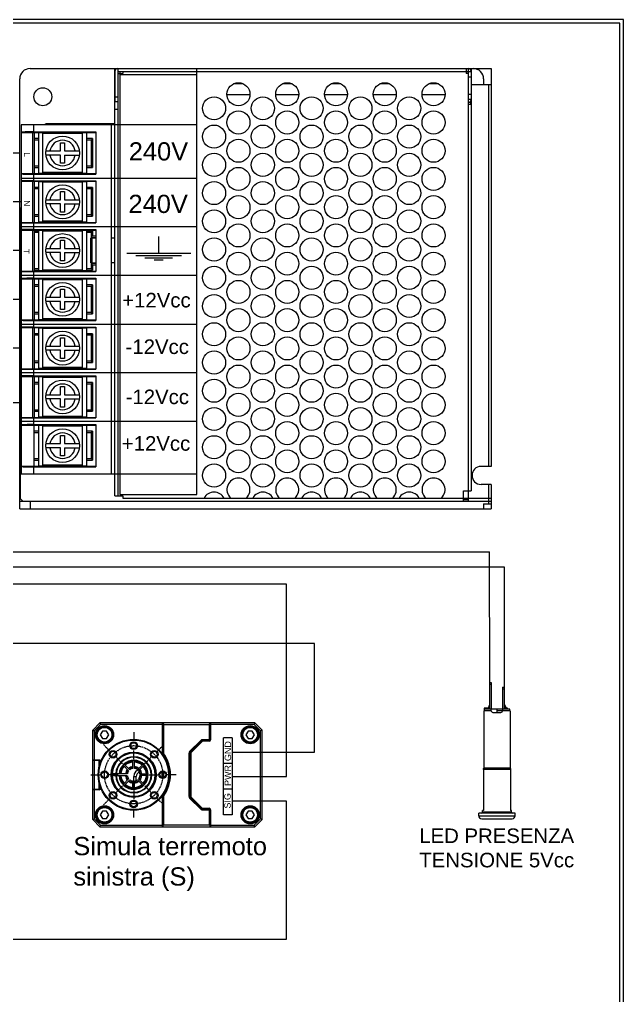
# Model space of a CAD drawing. Header units: millimetres. Extents: x 2530 to 3205, y 1639 to 2211.
# Drawn here: x 3038.9 to 3204.8, y 1942.9 to 2210.9 of the extents above; entities that cross this region are included whole.
import ezdxf

# ---------------------------------------------------------------- set-up
doc = ezdxf.new("R2010")
doc.units = ezdxf.units.MM
doc.linetypes.add('CENTER', pattern=[0.6, 0.375, -0.075, 0.075, -0.075])
for name, color, linetype in [('02___PRT_ALL_AXES', 7, 'Continuous'), ('3_ALL_AXES', 7, 'Continuous'), ('7_ALL_FEATURES', 7, 'Continuous')]:
    doc.layers.add(name, color=color, linetype=linetype)
doc.styles.get("Standard").update_dxf_attribs({"font": 'arial.ttf'})

msp = doc.modelspace()

# ---------------------------------------------------------------- linework, layer by layer
for p, q in [((3204.8, 2210.89), (2529.6, 2210.89)), ((3203.8, 2209.89), (2530.6, 2209.89)), ((3203.8, 1640.06), (3203.8, 2209.89)), ((3204.8, 1639.06), (3204.8, 2210.89)), ((3038.98, 2174.23), (3012.03, 2174.23)), ((3039.33, 2167.3), (3087.63, 2167.3)), ((3039.33, 2160.83), (3000.36, 2160.83)), ((3039.33, 2154.08), (3087.63, 2154.08)), ((3077.11, 2151.28), (3077.11, 2146.74)), ((3038.98, 2147.44), (2989.68, 2147.44)), ((3068.4, 2146.74), (3085.99, 2146.74)), ((3070.88, 2146.11), (3083.45, 2146.11)), ((3073.37, 2145.48), (3080.91, 2145.48)), ((3075.86, 2144.86), (3078.36, 2144.86)), ((3039.33, 2140.67), (3087.63, 2140.67)), ((3039.33, 2127.22), (3087.63, 2127.22)), ((3038.98, 2120.64), (3031.66, 2120.64)), ((3039.33, 2113.92), (3087.63, 2113.92)), ((3031.66, 2105.73), (3038.98, 2105.73)), ((3039.33, 2100.58), (3087.63, 2100.58)), ((3067.32, 2080.04), (3067.32, 2079.48)), ((2913.44, 2060.6), (3172.05, 2060.6)), ((3172.05, 2060.6), (3172.05, 2027.54)), ((3094.94, 1992.47), (3094.94, 2013.61)), ((3097.35, 2013.61), (3094.94, 2013.61)), ((3097.35, 2013.61), (3097.35, 1992.47)), ((3097.35, 2006.56), (3094.94, 2006.56)), ((3097.35, 1999.51), (3094.94, 1999.51)), ((3097.35, 1992.47), (3094.94, 1992.47))]:
    msp.add_line(p, q)
at = {"color": 7}
for p, q in [((3041.8, 2197.43), (3168.49, 2197.43)), ((3065.06, 2080.04), (3065.06, 2197.43)), ((3065.06, 2196.58), (3065.06, 2188.26)), ((3065.91, 2197.43), (3065.91, 2080.04)), ((3065.91, 2196.58), (3162.99, 2196.58)), ((3066.19, 2196.02), (3067.32, 2196.02)), ((3066.47, 2196.58), (3066.47, 2080.46)), ((3087.63, 2195.73), (3066.47, 2195.73)), ((3067.32, 2196.58), (3067.32, 2196.02)), ((3087.63, 2080.46), (3087.63, 2197.43)), ((3161.58, 2197.43), (3161.58, 2196.02)), ((3162.14, 2196.02), (3161.58, 2196.02)), ((3162.14, 2197.43), (3162.14, 2078.63)), ((3162.99, 2197.43), (3162.99, 2188.96)), ((3162.99, 2197.43), (3162.99, 2081.45)), ((3168.49, 2197.43), (3168.49, 2088.15)), ((3038.98, 2154.08), (3038.98, 2194.6)), ((3100.2, 2193.19), (3097.9, 2193.19)), ((3113.6, 2193.19), (3111.29, 2193.19)), ((3127, 2193.19), (3124.69, 2193.19)), ((3140.39, 2193.19), (3138.08, 2193.19)), ((3153.79, 2193.19), (3151.48, 2193.19)), ((3162.14, 2195.17), (3162.99, 2195.17)), ((3168.49, 2192.91), (3162.99, 2192.91)), ((3166.37, 2194.6), (3166.37, 2192.91)), ((3167.86, 2088.15), (3167.86, 2192.91)), ((3102.22, 2190.23), (3095.88, 2190.23)), ((3115.62, 2190.23), (3109.27, 2190.23)), ((3129.01, 2190.23), (3122.67, 2190.23)), ((3142.41, 2190.23), (3136.06, 2190.23)), ((3155.81, 2190.23), (3149.46, 2190.23)), ((3162.14, 2190.37), (3162.99, 2190.37)), ((3065.06, 2189.67), (3065.91, 2189.67)), ((3065.91, 2188.26), (3065.06, 2188.26)), ((3162.99, 2188.96), (3162.14, 2188.96)), ((3162.99, 2187.55), (3162.14, 2187.55)), ((3162.77, 2188.44), (3162.77, 2187.55)), ((3065.91, 2186.14), (3065.06, 2186.14)), ((3039.33, 2181.98), (3039.33, 2086.09)), ((3087.63, 2181.98), (3039.33, 2181.98)), ((3042.85, 2180.01), (3042.85, 2181.98)), ((3045.96, 2181.98), (3046.17, 2182.2)), ((3065.06, 2182.2), (3046.17, 2182.2)), ((3064.15, 2086.09), (3064.15, 2181.98)), ((3039.33, 2179.87), (3059.92, 2179.87)), ((3042.5, 2179.87), (3042.5, 2168.59)), ((3042.85, 2180.01), (3059.92, 2180.01)), ((3042.92, 2179.87), (3042.92, 2168.59)), ((3044.12, 2179.73), (3044.12, 2168.73)), ((3057.38, 2179.73), (3044.12, 2179.73)), ((3045.3, 2168.88), (3045.3, 2179.67)), ((3045.3, 2179.67), (3056.1, 2179.67)), ((3056.1, 2179.67), (3056.1, 2168.88)), ((3057.38, 2168.73), (3057.38, 2179.73)), ((3059.92, 2180.01), (3059.92, 2168.45)), ((3044.12, 2178.18), (3042.92, 2178.18)), ((3044.12, 2177.75), (3042.92, 2177.75)), ((3050.19, 2174.79), (3050.19, 2177.05)), ((3050.19, 2177.05), (3051.31, 2177.05)), ((3051.31, 2177.05), (3051.31, 2174.79)), ((3059, 2178.18), (3057.38, 2178.18)), ((3058.58, 2177.75), (3057.38, 2177.75)), ((3059, 2178.18), (3058.58, 2177.75)), ((3058.58, 2177.75), (3058.58, 2170.7)), ((3059, 2178.18), (3059, 2170.28)), ((3046.15, 2174.79), (3050.19, 2174.79)), ((3051.31, 2174.79), (3055.35, 2174.79)), ((3050.19, 2173.66), (3046.15, 2173.66)), ((3050.19, 2171.41), (3050.19, 2173.66)), ((3051.31, 2171.41), (3050.19, 2171.41)), ((3051.31, 2173.66), (3051.31, 2171.41)), ((3051.31, 2173.66), (3055.35, 2173.66)), ((3039.33, 2168.59), (3059.92, 2168.59)), ((3042.85, 2166.61), (3042.85, 2168.45)), ((3042.85, 2168.45), (3059.92, 2168.45)), ((3042.92, 2170.7), (3044.12, 2170.7)), ((3042.92, 2170.28), (3044.12, 2170.28)), ((3044.12, 2168.73), (3057.38, 2168.73)), ((3056.1, 2168.88), (3045.3, 2168.88)), ((3057.38, 2170.7), (3058.58, 2170.7)), ((3057.38, 2170.28), (3059, 2170.28)), ((3059, 2170.28), (3058.58, 2170.7)), ((3039.33, 2166.47), (3059.92, 2166.47)), ((3042.5, 2166.47), (3042.5, 2155.19)), ((3042.85, 2166.61), (3059.92, 2166.61)), ((3042.92, 2166.47), (3042.92, 2155.19)), ((3044.12, 2166.33), (3044.12, 2155.33)), ((3057.38, 2166.33), (3044.12, 2166.33)), ((3045.3, 2155.48), (3045.3, 2166.28)), ((3045.3, 2166.28), (3056.1, 2166.28)), ((3056.1, 2166.28), (3056.1, 2155.48)), ((3057.38, 2155.33), (3057.38, 2166.33)), ((3059.92, 2166.61), (3059.92, 2155.05)), ((3044.12, 2164.78), (3042.92, 2164.78)), ((3044.12, 2164.36), (3042.92, 2164.36)), ((3050.19, 2161.4), (3050.19, 2163.65)), ((3050.19, 2163.65), (3051.31, 2163.65)), ((3051.31, 2163.65), (3051.31, 2161.4)), ((3059, 2164.78), (3057.38, 2164.78)), ((3058.58, 2164.36), (3057.38, 2164.36)), ((3059, 2164.78), (3058.58, 2164.36)), ((3058.58, 2164.36), (3058.58, 2157.31)), ((3059, 2164.78), (3059, 2156.88)), ((3046.15, 2161.4), (3050.19, 2161.4)), ((3051.31, 2161.4), (3055.35, 2161.4)), ((3039.12, 2159.29), (3039.12, 2079.33)), ((3050.19, 2160.27), (3046.15, 2160.27)), ((3050.19, 2158.01), (3050.19, 2160.27)), ((3051.31, 2158.01), (3050.19, 2158.01)), ((3051.31, 2160.27), (3051.31, 2158.01)), ((3051.31, 2160.27), (3055.35, 2160.27)), ((3039.33, 2155.19), (3059.92, 2155.19)), ((3042.85, 2153.22), (3042.85, 2155.05)), ((3042.85, 2155.05), (3059.92, 2155.05)), ((3042.92, 2157.31), (3044.12, 2157.31)), ((3042.92, 2156.88), (3044.12, 2156.88)), ((3044.12, 2155.33), (3057.38, 2155.33)), ((3056.1, 2155.48), (3045.3, 2155.48)), ((3057.38, 2157.31), (3058.58, 2157.31)), ((3057.38, 2156.88), (3059, 2156.88)), ((3059, 2156.88), (3058.58, 2157.31)), ((3038.98, 2154.08), (3039.33, 2154.08)), ((3038.98, 2076.51), (3038.98, 2153.98)), ((3039.33, 2153.08), (3059.92, 2153.08)), ((3042.5, 2153.08), (3042.5, 2141.79)), ((3042.85, 2153.22), (3059.92, 2153.22)), ((3042.92, 2153.08), (3042.92, 2141.79)), ((3044.12, 2152.79), (3042.92, 2152.79)), ((3044.12, 2152.37), (3042.92, 2152.37)), ((3044.12, 2152.93), (3044.12, 2141.94)), ((3057.38, 2152.93), (3044.12, 2152.93)), ((3045.3, 2142.08), (3045.3, 2152.88)), ((3045.3, 2152.88), (3056.1, 2152.88)), ((3056.1, 2152.88), (3056.1, 2142.08)), ((3057.38, 2141.94), (3057.38, 2152.93)), ((3059, 2152.79), (3057.38, 2152.79)), ((3058.58, 2152.37), (3057.38, 2152.37)), ((3058.58, 2152.37), (3059, 2152.79)), ((3058.58, 2152.37), (3058.58, 2151.03)), ((3059, 2152.79), (3059, 2151.45)), ((3059.92, 2153.22), (3059.92, 2141.65)), ((3050.19, 2148), (3050.19, 2150.26)), ((3050.19, 2150.26), (3051.31, 2150.26)), ((3051.31, 2150.26), (3051.31, 2148)), ((3058.51, 2144.05), (3058.51, 2150.82)), ((3059.92, 2150.82), (3058.51, 2150.82)), ((3058.58, 2151.03), (3059, 2151.45)), ((3058.58, 2151.03), (3059.92, 2151.03)), ((3058.79, 2150.82), (3058.79, 2144.05)), ((3059, 2151.45), (3059.92, 2151.45)), ((3065.06, 2150.82), (3064.15, 2150.82)), ((3046.15, 2148), (3050.19, 2148)), ((3051.31, 2148), (3055.35, 2148)), ((3050.19, 2146.87), (3046.15, 2146.87)), ((3050.19, 2144.62), (3050.19, 2146.87)), ((3051.31, 2144.62), (3050.19, 2144.62)), ((3051.31, 2146.87), (3051.31, 2144.62)), ((3051.31, 2146.87), (3055.35, 2146.87)), ((3039.12, 2143.42), (3039.33, 2143.63)), ((3039.33, 2141.79), (3059.92, 2141.79)), ((3042.85, 2139.82), (3042.85, 2141.65)), ((3042.85, 2141.65), (3059.92, 2141.65)), ((3042.92, 2142.5), (3044.12, 2142.5)), ((3042.92, 2142.08), (3044.12, 2142.08)), ((3044.12, 2141.94), (3057.38, 2141.94)), ((3056.1, 2142.08), (3045.3, 2142.08)), ((3057.38, 2142.5), (3058.58, 2142.5)), ((3057.38, 2142.08), (3059, 2142.08)), ((3058.51, 2144.05), (3059.92, 2144.05)), ((3058.58, 2143.84), (3058.58, 2142.5)), ((3059.92, 2143.84), (3058.58, 2143.84)), ((3058.58, 2143.84), (3059, 2143.42)), ((3058.58, 2142.5), (3059, 2142.08)), ((3059, 2143.42), (3059, 2142.08)), ((3059.92, 2143.42), (3059, 2143.42)), ((3065.06, 2144.05), (3064.15, 2144.05)), ((3039.33, 2139.68), (3059.92, 2139.68)), ((3042.5, 2139.68), (3042.5, 2128.4)), ((3042.85, 2139.82), (3059.92, 2139.82)), ((3042.92, 2139.68), (3042.92, 2128.4)), ((3044.12, 2139.54), (3044.12, 2128.54)), ((3057.38, 2139.54), (3044.12, 2139.54)), ((3045.3, 2128.69), (3045.3, 2139.48)), ((3045.3, 2139.48), (3056.1, 2139.48)), ((3056.1, 2139.48), (3056.1, 2128.69)), ((3057.38, 2128.54), (3057.38, 2139.54)), ((3059.92, 2139.82), (3059.92, 2128.26)), ((3038.98, 2138.1), (3039.12, 2138.1)), ((3044.12, 2137.99), (3042.92, 2137.99)), ((3044.12, 2137.56), (3042.92, 2137.56)), ((3050.19, 2134.6), (3050.19, 2136.86)), ((3050.19, 2136.86), (3051.31, 2136.86)), ((3051.31, 2136.86), (3051.31, 2134.6)), ((3059, 2137.99), (3057.38, 2137.99)), ((3058.58, 2137.56), (3057.38, 2137.56)), ((3059, 2137.99), (3058.58, 2137.56)), ((3058.58, 2137.56), (3058.58, 2130.51)), ((3059, 2137.99), (3059, 2130.09)), ((3046.15, 2134.6), (3050.19, 2134.6)), ((3051.31, 2134.6), (3055.35, 2134.6)), ((3050.19, 2133.48), (3046.15, 2133.48)), ((3050.19, 2131.22), (3050.19, 2133.48)), ((3051.31, 2131.22), (3050.19, 2131.22)), ((3051.31, 2133.48), (3051.31, 2131.22)), ((3051.31, 2133.48), (3055.35, 2133.48)), ((3039.33, 2128.4), (3059.92, 2128.4)), ((3042.85, 2126.42), (3042.85, 2128.26)), ((3042.85, 2128.26), (3059.92, 2128.26)), ((3042.92, 2130.51), (3044.12, 2130.51)), ((3042.92, 2130.09), (3044.12, 2130.09)), ((3044.12, 2128.54), (3057.38, 2128.54)), ((3056.1, 2128.69), (3045.3, 2128.69)), ((3057.38, 2130.51), (3058.58, 2130.51)), ((3057.38, 2130.09), (3059, 2130.09)), ((3059, 2130.09), (3058.58, 2130.51)), ((3039.33, 2126.28), (3059.92, 2126.28)), ((3042.5, 2126.28), (3042.5, 2115)), ((3042.85, 2126.42), (3059.92, 2126.42)), ((3042.92, 2126.28), (3042.92, 2115)), ((3044.12, 2126.14), (3044.12, 2115.14)), ((3057.38, 2126.14), (3044.12, 2126.14)), ((3045.3, 2115.29), (3045.3, 2126.09)), ((3045.3, 2126.09), (3056.1, 2126.09)), ((3056.1, 2126.09), (3056.1, 2115.29)), ((3057.38, 2115.14), (3057.38, 2126.14)), ((3059.92, 2126.42), (3059.92, 2114.86)), ((3044.12, 2124.59), (3042.92, 2124.59)), ((3044.12, 2124.17), (3042.92, 2124.17)), ((3050.19, 2121.21), (3050.19, 2123.46)), ((3050.19, 2123.46), (3051.31, 2123.46)), ((3051.31, 2123.46), (3051.31, 2121.21)), ((3059, 2124.59), (3057.38, 2124.59)), ((3058.58, 2124.17), (3057.38, 2124.17)), ((3059, 2124.59), (3058.58, 2124.17)), ((3058.58, 2124.17), (3058.58, 2117.12)), ((3059, 2124.59), (3059, 2116.69)), ((3046.15, 2121.21), (3050.19, 2121.21)), ((3051.31, 2121.21), (3055.35, 2121.21)), ((3050.19, 2120.08), (3046.15, 2120.08)), ((3050.19, 2117.82), (3050.19, 2120.08)), ((3051.31, 2117.82), (3050.19, 2117.82)), ((3051.31, 2120.08), (3051.31, 2117.82)), ((3051.31, 2120.08), (3055.35, 2120.08)), ((3039.33, 2115), (3059.92, 2115)), ((3042.85, 2113.03), (3042.85, 2114.86)), ((3042.85, 2114.86), (3059.92, 2114.86)), ((3042.92, 2117.12), (3044.12, 2117.12)), ((3042.92, 2116.69), (3044.12, 2116.69)), ((3044.12, 2115.14), (3057.38, 2115.14)), ((3056.1, 2115.29), (3045.3, 2115.29)), ((3057.38, 2117.12), (3058.58, 2117.12)), ((3057.38, 2116.69), (3059, 2116.69)), ((3059, 2116.69), (3058.58, 2117.12)), ((3039.33, 2112.89), (3059.92, 2112.89)), ((3042.5, 2112.89), (3042.5, 2101.61)), ((3042.85, 2113.03), (3059.92, 2113.03)), ((3042.92, 2112.89), (3042.92, 2101.61)), ((3044.12, 2112.75), (3044.12, 2101.75)), ((3057.38, 2112.75), (3044.12, 2112.75)), ((3045.3, 2101.89), (3045.3, 2112.69)), ((3045.3, 2112.69), (3056.1, 2112.69)), ((3056.1, 2112.69), (3056.1, 2101.89)), ((3057.38, 2101.75), (3057.38, 2112.75)), ((3059.92, 2113.03), (3059.92, 2101.46)), ((3044.12, 2111.19), (3042.92, 2111.19)), ((3044.12, 2110.77), (3042.92, 2110.77)), ((3050.19, 2107.81), (3050.19, 2110.07)), ((3050.19, 2110.07), (3051.31, 2110.07)), ((3051.31, 2110.07), (3051.31, 2107.81)), ((3059, 2111.19), (3057.38, 2111.19)), ((3058.58, 2110.77), (3057.38, 2110.77)), ((3059, 2111.19), (3058.58, 2110.77)), ((3058.58, 2110.77), (3058.58, 2103.72)), ((3059, 2111.19), (3059, 2103.3)), ((3046.15, 2107.81), (3050.19, 2107.81)), ((3051.31, 2107.81), (3055.35, 2107.81)), ((3050.19, 2106.68), (3046.15, 2106.68)), ((3050.19, 2104.43), (3050.19, 2106.68)), ((3051.31, 2104.43), (3050.19, 2104.43)), ((3051.31, 2106.68), (3051.31, 2104.43)), ((3051.31, 2106.68), (3055.35, 2106.68)), ((3039.33, 2101.61), (3059.92, 2101.61)), ((3042.85, 2099.63), (3042.85, 2101.46)), ((3042.85, 2101.46), (3059.92, 2101.46)), ((3042.92, 2103.72), (3044.12, 2103.72)), ((3042.92, 2103.3), (3044.12, 2103.3)), ((3044.12, 2101.75), (3057.38, 2101.75)), ((3056.1, 2101.89), (3045.3, 2101.89)), ((3057.38, 2103.72), (3058.58, 2103.72)), ((3057.38, 2103.3), (3059, 2103.3)), ((3059, 2103.3), (3058.58, 2103.72)), ((3039.33, 2099.49), (3059.92, 2099.49)), ((3042.85, 2099.63), (3059.92, 2099.63)), ((3042.92, 2088.21), (3042.92, 2099.49)), ((3044.12, 2099.35), (3044.12, 2088.35)), ((3057.38, 2099.35), (3044.12, 2099.35)), ((3045.3, 2088.5), (3045.3, 2099.3)), ((3045.3, 2099.3), (3056.1, 2099.3)), ((3056.1, 2099.3), (3056.1, 2088.5)), ((3057.38, 2088.35), (3057.38, 2099.35)), ((3059.92, 2099.63), (3059.92, 2088.07)), ((3044.12, 2097.8), (3042.92, 2097.8)), ((3044.12, 2097.37), (3042.92, 2097.37)), ((3050.19, 2094.41), (3050.19, 2096.67)), ((3050.19, 2096.67), (3051.31, 2096.67)), ((3051.31, 2096.67), (3051.31, 2094.41)), ((3059, 2097.8), (3057.38, 2097.8)), ((3058.58, 2097.37), (3057.38, 2097.37)), ((3058.58, 2097.37), (3059, 2097.8)), ((3058.58, 2097.37), (3058.58, 2090.32)), ((3059, 2097.8), (3059, 2089.9)), ((3046.15, 2094.41), (3050.19, 2094.41)), ((3051.31, 2094.41), (3055.35, 2094.41)), ((3050.19, 2093.29), (3046.15, 2093.29)), ((3050.19, 2091.03), (3050.19, 2093.29)), ((3051.31, 2091.03), (3050.19, 2091.03)), ((3051.31, 2093.29), (3051.31, 2091.03)), ((3051.31, 2093.29), (3055.35, 2093.29)), ((3039.33, 2088.21), (3059.92, 2088.21)), ((3042.85, 2086.09), (3042.85, 2088.07)), ((3042.85, 2088.07), (3059.92, 2088.07)), ((3042.92, 2090.32), (3044.12, 2090.32)), ((3042.92, 2089.9), (3044.12, 2089.9)), ((3044.12, 2088.35), (3057.38, 2088.35)), ((3056.1, 2088.5), (3045.3, 2088.5)), ((3057.38, 2090.32), (3058.58, 2090.32)), ((3057.38, 2089.9), (3059, 2089.9)), ((3058.58, 2090.32), (3059, 2089.9)), ((3168.49, 2088.15), (3165.67, 2088.15)), ((3039.33, 2086.09), (3087.63, 2086.09)), ((3168.49, 2083.21), (3165.67, 2083.21)), ((3167.86, 2077.91), (3167.86, 2083.21)), ((3168.49, 2083.21), (3168.49, 2076.51)), ((3168.49, 2083.21), (3168.49, 2077.91)), ((3065.06, 2080.04), (3067.32, 2080.04)), ((3066.47, 2080.46), (3087.63, 2080.46)), ((3160.87, 2081.45), (3162.99, 2081.45)), ((3160.87, 2078.63), (3160.87, 2081.45)), ((3038.98, 2078.63), (3168.49, 2078.63)), ((3039.82, 2078.63), (3039.12, 2079.33)), ((3041.8, 2078.63), (3041.8, 2076.51)), ((3067.32, 2079.48), (3168.49, 2079.48)), ((3162.14, 2078.98), (3160.87, 2078.98)), ((3166.37, 2077.91), (3168.49, 2077.91)), ((3166.37, 2077.91), (3166.37, 2076.51)), ((3038.98, 2076.51), (3168.49, 2076.51)), ((3119.98, 2039.51), (2903.94, 2039.51)), ((3119.98, 2009.64), (3119.98, 2039.51)), ((3097.35, 2009.64), (3119.98, 2009.64))]:
    msp.add_line(p, q, dxfattribs=at)
at = {"color": 1}
for p, q in [((3039.33, 2134.04), (2549.52, 2134.04)), ((2764.21, 2064.71), (3168.01, 2064.71)), ((3168.05, 2028.74), (3168.01, 2064.71)), ((3112.21, 2055.78), (2754.71, 2055.78)), ((3112.21, 2002.99), (3112.21, 2055.78)), ((3097.35, 2002.99), (3112.21, 2002.99))]:
    msp.add_line(p, q, dxfattribs=at)
at = {"color": 7, "linetype": 'Continuous', "lineweight": 25}
for p, q in [((3168.55, 2028.74), (3168.05, 2028.74)), ((3168.05, 2021.49), (3168.05, 2028.74)), ((3168.55, 2028.24), (3168.05, 2028.24)), ((3168.55, 2021.49), (3168.55, 2028.74)), ((3171.55, 2027.54), (3171.55, 2021.49)), ((3171.55, 2027.54), (3172.05, 2027.54)), ((3171.55, 2027.04), (3172.05, 2027.04)), ((3172.05, 2027.54), (3172.05, 2021.49)), ((3166.41, 2020.99), (3166.41, 2005.25)), ((3168.55, 2020.99), (3166.41, 2020.99)), ((3166.55, 2021.74), (3166.55, 2020.99)), ((3167.68, 2021.74), (3166.55, 2021.74)), ((3173.55, 2021.49), (3166.55, 2021.49)), ((3167.13, 2021.49), (3167.13, 2021.74)), ((3167.43, 2021.49), (3167.43, 2021.74)), ((3167.68, 2021.64), (3168.05, 2021.64)), ((3167.81, 2022.14), (3167.98, 2022.44)), ((3168, 2021.49), (3168, 2021.64)), ((3168.45, 2020.99), (3168.45, 2021.49)), ((3170.05, 2021.49), (3170.05, 2020.49)), ((3173.69, 2020.99), (3170.05, 2020.99)), ((3171.65, 2020.99), (3171.65, 2021.49)), ((3172.06, 2021.89), (3172.05, 2021.9)), ((3172.49, 2022.14), (3172.06, 2021.89)), ((3172.49, 2022.14), (3172.12, 2022.79)), ((3172.63, 2021.64), (3172.13, 2021.64)), ((3172.98, 2021.74), (3172.68, 2021.74)), ((3172.68, 2021.49), (3172.68, 2021.74)), ((3172.98, 2021.49), (3172.98, 2021.74)), ((3173.55, 2020.99), (3173.55, 2021.49)), ((3173.69, 2020.99), (3173.69, 2005.25)), ((3171.05, 2020.49), (3169.05, 2020.49)), ((3166.41, 2005.25), (3166.38, 2005.22)), ((3173.73, 2004.89), (3166.38, 2004.89)), ((3166.38, 2004.89), (3166.38, 1993.69)), ((3173.69, 2005.25), (3166.41, 2005.25)), ((3173.69, 2005.25), (3173.73, 2005.22)), ((3173.73, 2004.89), (3173.73, 1993.69)), ((3165.05, 1992.19), (3165.05, 1992.89)), ((3175.05, 1992.89), (3165.05, 1992.89)), ((3165.05, 1992.19), (3175.05, 1992.19)), ((3166.05, 1993.19), (3166.05, 1993.69)), ((3166.38, 1993.69), (3166.05, 1993.69)), ((3174.05, 1993.19), (3166.05, 1993.19)), ((3174.05, 1993.69), (3173.73, 1993.69)), ((3174.05, 1993.19), (3174.05, 1993.69)), ((3175.05, 1992.19), (3175.05, 1992.89)), ((3165.85, 1991.39), (3174.25, 1991.39))]:
    msp.add_line(p, q, dxfattribs=at)
at = {"color": 8, "linetype": 'Continuous', "lineweight": 25}
for p, q in [((3167.81, 2022.14), (3168.05, 2022)), ((3168.05, 2022.4), (3167.98, 2022.44)), ((3172.05, 2022.75), (3172.12, 2022.79))]:
    msp.add_line(p, q, dxfattribs=at)
at = {"color": 35}
for p, q in [((3112.21, 1996.21), (3097.35, 1996.21)), ((3112.21, 1958.32), (3112.21, 1996.21)), ((2927.82, 1958.32), (3112.21, 1958.32))]:
    msp.add_line(p, q, dxfattribs=at)
at = {"color": 7}
for centre, radius in [((3099.05, 2190.37), 3.17), ((3112.44, 2190.37), 3.17), ((3125.84, 2190.37), 3.17), ((3139.24, 2190.37), 3.17), ((3152.63, 2190.37), 3.17), ((3045.32, 2189.67), 2.47), ((3092.35, 2186.5), 3.17), ((3105.75, 2186.5), 3.17), ((3119.14, 2186.5), 3.17), ((3132.54, 2186.5), 3.17), ((3145.94, 2186.5), 3.17), ((3099.05, 2182.62), 3.17), ((3112.44, 2182.62), 3.17), ((3125.84, 2182.62), 3.17), ((3139.24, 2182.62), 3.17), ((3152.63, 2182.62), 3.17), ((3092.35, 2178.74), 3.17), ((3105.75, 2178.74), 3.17), ((3119.14, 2178.74), 3.17), ((3132.54, 2178.74), 3.17), ((3145.94, 2178.74), 3.17), ((3050.75, 2174.23), 4.64), ((3099.05, 2174.86), 3.17), ((3112.44, 2174.86), 3.17), ((3125.84, 2174.86), 3.17), ((3139.24, 2174.86), 3.17), ((3152.63, 2174.86), 3.17), ((3092.35, 2170.98), 3.17), ((3105.75, 2170.98), 3.17), ((3119.14, 2170.98), 3.17), ((3132.54, 2170.98), 3.17), ((3145.94, 2170.98), 3.17), ((3099.05, 2167.11), 3.17), ((3112.44, 2167.11), 3.17), ((3125.84, 2167.11), 3.17), ((3139.24, 2167.11), 3.17), ((3152.63, 2167.11), 3.17), ((3092.35, 2163.23), 3.17), ((3105.75, 2163.23), 3.17), ((3119.14, 2163.23), 3.17), ((3132.54, 2163.23), 3.17), ((3145.94, 2163.23), 3.17), ((3050.75, 2160.83), 4.64), ((3099.05, 2159.35), 3.17), ((3112.44, 2159.35), 3.17), ((3125.84, 2159.35), 3.17), ((3139.24, 2159.35), 3.17), ((3152.63, 2159.35), 3.17), ((3092.35, 2155.47), 3.17), ((3105.75, 2155.47), 3.17), ((3119.14, 2155.47), 3.17), ((3132.54, 2155.47), 3.17), ((3145.94, 2155.47), 3.17), ((3099.05, 2151.6), 3.17), ((3112.44, 2151.6), 3.17), ((3125.84, 2151.6), 3.17), ((3139.24, 2151.6), 3.17), ((3152.63, 2151.6), 3.17), ((3050.75, 2147.44), 4.64), ((3092.35, 2147.72), 3.17), ((3105.75, 2147.72), 3.17), ((3119.14, 2147.72), 3.17), ((3132.54, 2147.72), 3.17), ((3145.94, 2147.72), 3.17), ((3099.05, 2143.84), 3.17), ((3112.44, 2143.84), 3.17), ((3125.84, 2143.84), 3.17), ((3139.24, 2143.84), 3.17), ((3152.63, 2143.84), 3.17), ((3092.35, 2139.96), 3.17), ((3105.75, 2139.96), 3.17), ((3119.14, 2139.96), 3.17), ((3132.54, 2139.96), 3.17), ((3145.94, 2139.96), 3.17), ((3099.05, 2136.08), 3.17), ((3112.44, 2136.08), 3.17), ((3125.84, 2136.08), 3.17), ((3139.24, 2136.08), 3.17), ((3152.63, 2136.08), 3.17), ((3050.75, 2134.04), 4.64), ((3092.35, 2132.21), 3.17), ((3105.75, 2132.21), 3.17), ((3119.14, 2132.21), 3.17), ((3132.54, 2132.21), 3.17), ((3145.94, 2132.21), 3.17), ((3099.05, 2128.33), 3.17), ((3112.44, 2128.33), 3.17), ((3125.84, 2128.33), 3.17), ((3139.24, 2128.33), 3.17), ((3152.63, 2128.33), 3.17), ((3092.35, 2124.45), 3.17), ((3105.75, 2124.45), 3.17), ((3119.14, 2124.45), 3.17), ((3132.54, 2124.45), 3.17), ((3145.94, 2124.45), 3.17), ((3050.75, 2120.64), 4.64), ((3099.05, 2120.57), 3.17), ((3112.44, 2120.57), 3.17), ((3125.84, 2120.57), 3.17), ((3139.24, 2120.57), 3.17), ((3152.63, 2120.57), 3.17), ((3092.35, 2116.69), 3.17), ((3105.75, 2116.69), 3.17), ((3119.14, 2116.69), 3.17), ((3132.54, 2116.69), 3.17), ((3145.94, 2116.69), 3.17), ((3099.05, 2112.82), 3.17), ((3112.44, 2112.82), 3.17), ((3125.84, 2112.82), 3.17), ((3139.24, 2112.82), 3.17), ((3152.63, 2112.82), 3.17), ((3092.35, 2108.94), 3.17), ((3105.75, 2108.94), 3.17), ((3119.14, 2108.94), 3.17), ((3132.54, 2108.94), 3.17), ((3145.94, 2108.94), 3.17), ((3050.75, 2107.25), 4.64), ((3099.05, 2105.06), 3.17), ((3112.44, 2105.06), 3.17), ((3125.84, 2105.06), 3.17), ((3139.24, 2105.06), 3.17), ((3152.63, 2105.06), 3.17), ((3092.35, 2101.18), 3.17), ((3105.75, 2101.18), 3.17), ((3119.14, 2101.18), 3.17), ((3132.54, 2101.18), 3.17), ((3145.94, 2101.18), 3.17), ((3099.05, 2097.3), 3.17), ((3112.44, 2097.3), 3.17), ((3125.84, 2097.3), 3.17), ((3139.24, 2097.3), 3.17), ((3152.63, 2097.3), 3.17), ((3050.75, 2093.85), 4.64), ((3092.35, 2093.43), 3.17), ((3105.75, 2093.43), 3.17), ((3119.14, 2093.43), 3.17), ((3132.54, 2093.43), 3.17), ((3145.94, 2093.43), 3.17), ((3099.05, 2089.55), 3.17), ((3112.44, 2089.55), 3.17), ((3125.84, 2089.55), 3.17), ((3139.24, 2089.55), 3.17), ((3152.63, 2089.55), 3.17), ((3092.35, 2085.67), 3.17), ((3105.75, 2085.67), 3.17), ((3119.14, 2085.67), 3.17), ((3132.54, 2085.67), 3.17), ((3145.94, 2085.67), 3.17)]:
    msp.add_circle(centre, radius, dxfattribs=at)
for centre, radius, start, end in [((3041.8, 2194.6), 2.82, 90, 180), ((3065.91, 2196.58), 0.846, 90, 180), ((3066.19, 2195.73), 0.282, 90, 180), ((3162.14, 2196.58), 0.846, 0, 90), ((3163.55, 2194.6), 2.82, 0, 90), ((3162.14, 2188.96), 0.846, 270, 0), ((3050.75, 2174.23), 3.51, 9.2536, 170.7464), ((3050.75, 2174.23), 3.51, 189.2429, 350.7571), ((3050.75, 2160.83), 3.51, 9.2536, 170.7464), ((3050.75, 2160.83), 3.51, 189.2429, 350.7571), ((3050.75, 2147.44), 3.51, 9.2536, 170.7464), ((3050.75, 2147.44), 3.51, 189.2429, 350.7571), ((3050.75, 2134.04), 3.51, 9.2536, 170.7464), ((3050.75, 2134.04), 3.51, 189.2429, 350.7571), ((3050.75, 2120.64), 3.51, 9.2536, 170.7464), ((3050.75, 2120.64), 3.51, 189.2429, 350.7571), ((3050.75, 2107.25), 3.51, 9.2536, 170.7464), ((3050.75, 2107.25), 3.51, 189.2429, 350.7571), ((3050.75, 2093.85), 3.51, 9.2536, 170.7464), ((3050.75, 2093.85), 3.51, 189.2429, 350.7571), ((3165.67, 2085.68), 2.47, 90, 270), ((3099.05, 2081.79), 3.17, 313.085, 226.915), ((3112.44, 2081.79), 3.17, 313.085, 226.915), ((3125.84, 2081.79), 3.17, 313.085, 226.915), ((3139.24, 2081.79), 3.17, 313.085, 226.915), ((3152.63, 2081.79), 3.17, 313.085, 226.915), ((3092.35, 2077.91), 3.17, 29.4643, 150.5357), ((3105.75, 2077.91), 3.17, 29.4643, 150.5357), ((3119.14, 2077.91), 3.17, 29.4643, 150.5357), ((3132.54, 2077.91), 3.17, 29.4643, 150.5357), ((3145.94, 2077.91), 3.17, 29.4643, 150.5357)]:
    msp.add_arc(centre, radius, start, end, dxfattribs=at)
at = {"color": 7, "linetype": 'Continuous', "lineweight": 25}
for centre, radius, start, end in [((3168.68, 2021.64), 1, 150, 180), ((3167.55, 2022.69), 0.5, 330, 360), ((3172.55, 2023.04), 0.5, 180, 210), ((3171.63, 2021.64), 0.5, 360, 30), ((3171.63, 2021.64), 1, 360, 30), ((3165.85, 1992.19), 0.8, 180, 270), ((3165.75, 1993.19), 0.3, 270, 0), ((3174.35, 1993.19), 0.3, 180, 270), ((3174.25, 1992.19), 0.8, 270, 0)]:
    msp.add_arc(centre, radius, start, end, dxfattribs=at)
at = {"color": 7}
for centre, start_param in [((3042.85, 2168.49), -3.141616), ((3042.85, 2155.1), -3.141616), ((3042.85, 2141.7), -3.141616), ((3042.85, 2128.3), -3.141616), ((3042.85, 2114.91), -3.141616), ((3042.85, 2101.51), -3.141616), ((3042.85, 2088.11), -3.141611)]:
    msp.add_ellipse(centre, major_axis=(3.53, 0), ratio=0.013333, start_param=start_param, end_param=-1.570809, dxfattribs=at)
for points, knots in [([(3042.85, 2180.01), (3042.62, 2180.01), (3042.17, 2180.01), (3041.62, 2180.01), (3041.2, 2180), (3040.9, 2180), (3040.62, 2180), (3040.37, 2180), (3040.14, 2179.99), (3039.93, 2179.99), (3039.75, 2179.99), (3039.62, 2179.98), (3039.54, 2179.98), (3039.48, 2179.98), (3039.44, 2179.97), (3039.4, 2179.97), (3039.37, 2179.97), (3039.35, 2179.97), (3039.34, 2179.97), (3039.33, 2179.96), (3039.33, 2179.96), (3039.33, 2179.96)], [0, 0, 0, 0, 0.195, 0.38255, 0.471214, 0.555354, 0.634154, 0.706837, 0.77272, 0.831155, 0.881597, 0.923548, 0.941211, 0.956613, 0.969715, 0.98048, 0.988887, 0.994925, 0.998594, 0.999556, 1, 1, 1, 1]), ([(3042.85, 2166.61), (3042.62, 2166.61), (3042.17, 2166.61), (3041.62, 2166.61), (3041.2, 2166.61), (3040.9, 2166.61), (3040.62, 2166.6), (3040.37, 2166.6), (3040.14, 2166.6), (3039.93, 2166.59), (3039.75, 2166.59), (3039.62, 2166.59), (3039.54, 2166.58), (3039.48, 2166.58), (3039.44, 2166.58), (3039.4, 2166.58), (3039.37, 2166.57), (3039.35, 2166.57), (3039.34, 2166.57), (3039.33, 2166.57), (3039.33, 2166.57), (3039.33, 2166.57)], [0, 0, 0, 0, 0.195001, 0.382552, 0.471216, 0.555356, 0.634156, 0.706839, 0.772722, 0.831157, 0.881599, 0.92355, 0.941212, 0.956614, 0.969716, 0.980481, 0.988887, 0.994925, 0.998594, 0.999556, 1, 1, 1, 1]), ([(3042.85, 2153.22), (3042.62, 2153.22), (3042.17, 2153.22), (3041.62, 2153.21), (3041.2, 2153.21), (3040.9, 2153.21), (3040.62, 2153.21), (3040.37, 2153.2), (3040.14, 2153.2), (3039.93, 2153.2), (3039.75, 2153.19), (3039.62, 2153.19), (3039.54, 2153.19), (3039.48, 2153.18), (3039.44, 2153.18), (3039.4, 2153.18), (3039.37, 2153.18), (3039.35, 2153.18), (3039.34, 2153.17), (3039.33, 2153.17), (3039.33, 2153.17), (3039.33, 2153.17)], [0, 0, 0, 0, 0.195001, 0.382552, 0.471216, 0.555356, 0.634156, 0.706839, 0.772722, 0.831157, 0.881599, 0.92355, 0.941212, 0.956614, 0.969716, 0.980481, 0.988887, 0.994925, 0.998594, 0.999556, 1, 1, 1, 1]), ([(3042.85, 2139.82), (3042.62, 2139.82), (3042.17, 2139.82), (3041.62, 2139.82), (3041.2, 2139.82), (3040.9, 2139.81), (3040.62, 2139.81), (3040.37, 2139.81), (3040.14, 2139.8), (3039.93, 2139.8), (3039.75, 2139.8), (3039.62, 2139.79), (3039.54, 2139.79), (3039.48, 2139.79), (3039.44, 2139.79), (3039.4, 2139.78), (3039.37, 2139.78), (3039.35, 2139.78), (3039.34, 2139.78), (3039.33, 2139.78), (3039.33, 2139.77), (3039.33, 2139.77)], [0, 0, 0, 0, 0.195001, 0.382552, 0.471216, 0.555356, 0.634156, 0.706839, 0.772722, 0.831157, 0.881599, 0.92355, 0.941212, 0.956614, 0.969716, 0.980481, 0.988887, 0.994925, 0.998594, 0.999556, 1, 1, 1, 1]), ([(3042.85, 2126.42), (3042.62, 2126.42), (3042.17, 2126.42), (3041.62, 2126.42), (3041.2, 2126.42), (3040.9, 2126.42), (3040.62, 2126.41), (3040.37, 2126.41), (3040.14, 2126.41), (3039.93, 2126.4), (3039.75, 2126.4), (3039.62, 2126.4), (3039.54, 2126.39), (3039.48, 2126.39), (3039.44, 2126.39), (3039.4, 2126.39), (3039.37, 2126.38), (3039.35, 2126.38), (3039.34, 2126.38), (3039.33, 2126.38), (3039.33, 2126.38), (3039.33, 2126.38)], [0, 0, 0, 0, 0.195001, 0.382552, 0.471216, 0.555356, 0.634156, 0.706839, 0.772722, 0.831157, 0.881599, 0.92355, 0.941212, 0.956614, 0.969716, 0.980481, 0.988887, 0.994925, 0.998594, 0.999556, 1, 1, 1, 1]), ([(3042.85, 2113.03), (3042.62, 2113.03), (3042.17, 2113.03), (3041.62, 2113.02), (3041.2, 2113.02), (3040.9, 2113.02), (3040.62, 2113.02), (3040.37, 2113.01), (3040.14, 2113.01), (3039.93, 2113.01), (3039.75, 2113), (3039.62, 2113), (3039.54, 2113), (3039.48, 2112.99), (3039.44, 2112.99), (3039.4, 2112.99), (3039.37, 2112.99), (3039.35, 2112.99), (3039.34, 2112.98), (3039.33, 2112.98), (3039.33, 2112.98), (3039.33, 2112.98)], [0, 0, 0, 0, 0.195001, 0.382552, 0.471216, 0.555356, 0.634156, 0.706839, 0.772722, 0.831157, 0.881599, 0.92355, 0.941212, 0.956614, 0.969716, 0.980481, 0.988887, 0.994925, 0.998594, 0.999556, 1, 1, 1, 1]), ([(3042.85, 2099.63), (3042.62, 2099.63), (3042.17, 2099.63), (3041.62, 2099.63), (3041.2, 2099.63), (3040.9, 2099.62), (3040.62, 2099.62), (3040.37, 2099.62), (3040.14, 2099.61), (3039.93, 2099.61), (3039.75, 2099.61), (3039.62, 2099.6), (3039.54, 2099.6), (3039.48, 2099.6), (3039.44, 2099.6), (3039.4, 2099.59), (3039.37, 2099.59), (3039.35, 2099.59), (3039.34, 2099.59), (3039.33, 2099.59), (3039.33, 2099.58), (3039.33, 2099.58)], [0, 0, 0, 0, 0.195001, 0.382552, 0.471216, 0.555356, 0.634156, 0.706839, 0.772722, 0.831157, 0.881599, 0.92355, 0.941212, 0.956614, 0.969716, 0.980481, 0.988887, 0.994925, 0.998594, 0.999556, 1, 1, 1, 1])]:
    msp.add_open_spline(points, degree=3, knots=knots, dxfattribs=at)
at = {"color": 7, "linetype": 'Continuous', "lineweight": 25}
for points in [[(3169.05, 2020.49), (3168.92, 2020.49), (3168.78, 2020.55), (3168.6, 2020.74), (3168.55, 2020.87), (3168.55, 2020.99)], [(3171.55, 2020.99), (3171.55, 2020.87), (3171.5, 2020.74), (3171.32, 2020.55), (3171.18, 2020.49), (3171.05, 2020.49)]]:
    msp.add_open_spline(points, degree=3, knots=[0, 0, 0, 0, 0.5, 0.5, 1, 1, 1, 1], dxfattribs=at)
for points in [[(3166.38, 2004.89), (3166.38, 2005.11), (3166.38, 2005.22), (3166.38, 2005.22)], [(3173.73, 2005.22), (3173.73, 2005.22), (3173.73, 2005.11), (3173.73, 2004.89)]]:
    msp.add_open_spline(points, degree=3, dxfattribs=at)
at = {"layer": '02___PRT_ALL_AXES', "color": 7, "linetype": 'CENTER'}
for p, q in [((3070.27, 2015.18), (3070.27, 2012.77)), ((3061.98, 2011.75), (3063.69, 2010.04)), ((3078.55, 2011.75), (3076.84, 2010.04)), ((3067.23, 2006.5), (3065.53, 2008.21)), ((3070.27, 2007.75), (3070.27, 2010.17)), ((3073.3, 2006.5), (3075, 2008.21)), ((3058.55, 2003.47), (3060.97, 2003.47)), ((3065.98, 2003.47), (3063.57, 2003.47)), ((3074.55, 2003.47), (3076.97, 2003.47)), ((3081.98, 2003.47), (3079.57, 2003.47)), ((3067.23, 2000.44), (3065.53, 1998.73)), ((3073.3, 2000.44), (3075, 1998.73)), ((3061.98, 1995.19), (3063.69, 1996.89)), ((3070.27, 1999.18), (3070.27, 1996.77)), ((3078.55, 1995.19), (3076.84, 1996.89)), ((3070.27, 1991.75), (3070.27, 1994.17))]:
    msp.add_line(p, q, dxfattribs=at)
msp.add_circle((3070.27, 2003.47), 8, dxfattribs=at)
at = {"layer": '02___PRT_ALL_AXES', "color": 7, "linetype": 'Continuous'}
for centre, radius in [((3070.27, 2011.47), 1.05), ((3070.27, 2011.47), 0.8), ((3064.61, 2009.12), 1.05), ((3064.61, 2009.12), 0.8), ((3075.92, 2009.12), 1.05), ((3075.92, 2009.12), 0.8), ((3062.27, 2003.47), 1.05), ((3062.27, 2003.47), 0.8), ((3078.27, 2003.47), 1.05), ((3078.27, 2003.47), 0.8), ((3064.61, 1997.81), 1.05), ((3064.61, 1997.81), 0.8), ((3075.92, 1997.81), 1.05), ((3075.92, 1997.81), 0.8), ((3070.27, 1995.47), 1.05), ((3070.27, 1995.47), 0.8)]:
    msp.add_circle(centre, radius, dxfattribs=at)
for centre, start, end in [((3078.52, 2015.72), 95.7443, 99.6042), ((3091.02, 2015.72), 80.6006, 84.2557), ((3078.52, 1991.22), 260.6006, 264.2557), ((3091.02, 1991.22), 275.7443, 279.6042)]:
    msp.add_arc(centre, 1.5, start, end, dxfattribs=at)
at = {"layer": '3_ALL_AXES', "color": 7, "linetype": 'Continuous'}
for start, end in [(39.912, 45.5565), (318.468, 320.088)]:
    msp.add_arc((3077.22, 2013.97), 1.5, start, end, dxfattribs=at)
at = {"layer": '3_ALL_AXES', "color": 9, "linetype": 'Continuous'}
msp.add_arc((3077.22, 2013.97), 1.14, 337.4828, 22.5172, dxfattribs=at)
at = {"layer": '7_ALL_FEATURES', "color": 7, "linetype": 'Continuous'}
for p, q in [((3061.02, 2017.72), (3059.02, 2015.72)), ((3059.02, 2015.72), (3059.42, 2015.55)), ((3059.02, 1991.22), (3059.02, 2015.72)), ((3061.18, 2017.32), (3059.42, 2015.55)), ((3061.02, 2017.72), (3061.18, 2017.32)), ((3103.52, 2017.72), (3061.02, 2017.72)), ((3078.07, 2017.32), (3061.18, 2017.32)), ((3078.07, 2017.72), (3078.07, 2009.32)), ((3078.27, 2017.52), (3078.07, 2017.72)), ((3078.27, 2017.23), (3078.07, 2017.32)), ((3078.37, 2017.62), (3078.17, 2017.62)), ((3078.27, 2009.04), (3078.27, 2017.52)), ((3078.37, 2016.67), (3078.27, 2016.67)), ((3078.37, 2009.22), (3078.37, 2017.72)), ((3078.37, 2017.42), (3078.57, 2017.22)), ((3078.57, 2009.22), (3078.57, 2017.22)), ((3090.97, 2017.22), (3078.57, 2017.22)), ((3090.97, 2017.22), (3091.17, 2017.42)), ((3090.97, 2017.22), (3090.97, 2013.17)), ((3091.17, 2017.72), (3091.17, 2013.17)), ((3091.37, 2017.62), (3091.17, 2017.62)), ((3091.17, 2016.67), (3091.27, 2016.67)), ((3091.27, 2017.52), (3091.47, 2017.72)), ((3091.27, 2013.17), (3091.27, 2017.52)), ((3091.27, 2017.23), (3091.47, 2017.32)), ((3091.47, 2013.17), (3091.47, 2017.72)), ((3103.35, 2017.32), (3091.47, 2017.32)), ((3103.52, 2017.72), (3103.35, 2017.32)), ((3105.12, 2015.55), (3103.35, 2017.32)), ((3105.52, 2015.72), (3103.52, 2017.72)), ((3105.52, 2015.72), (3105.12, 2015.55)), ((3105.52, 1991.22), (3105.52, 2015.72)), ((3059.42, 2015.55), (3059.42, 2007.59)), ((3061.69, 2015.47), (3061.11, 2014.47)), ((3061.11, 2014.47), (3061.69, 2013.47)), ((3062.84, 2015.47), (3061.69, 2015.47)), ((3061.69, 2013.47), (3062.84, 2013.47)), ((3063.42, 2014.47), (3062.84, 2015.47)), ((3062.84, 2013.47), (3063.42, 2014.47)), ((3078.27, 2015.57), (3078.37, 2015.47)), ((3085.64, 2009.86), (3088.77, 2012.99)), ((3089.19, 2013.17), (3090.97, 2013.17)), ((3089.19, 2012.97), (3090.97, 2012.97)), ((3089.72, 2012.87), (3089.72, 2012.97)), ((3090.67, 2012.87), (3090.67, 2012.97)), ((3091.17, 2013.17), (3090.97, 2012.97)), ((3090.97, 2013.17), (3091.07, 2013.07)), ((3091.17, 2015.47), (3091.27, 2015.57)), ((3101.69, 2015.47), (3101.11, 2014.47)), ((3101.11, 2014.47), (3101.69, 2013.47)), ((3102.84, 2015.47), (3101.69, 2015.47)), ((3101.69, 2013.47), (3102.84, 2013.47)), ((3103.42, 2014.47), (3102.84, 2015.47)), ((3102.84, 2013.47), (3103.42, 2014.47)), ((3105.12, 1991.38), (3105.12, 2015.55)), ((3085.78, 2009.72), (3088.91, 2012.85)), ((3088.98, 2012.78), (3085.85, 2009.65)), ((3089.12, 2012.64), (3085.99, 2009.51)), ((3088.57, 2012.37), (3088.43, 2012.37)), ((3090.97, 2012.87), (3088.93, 2012.87)), ((3090.97, 2012.67), (3089.19, 2012.67)), ((3059.12, 2007.49), (3059.02, 2007.59)), ((3059.02, 2007.59), (3060.94, 2007.59)), ((3059.46, 2007.49), (3059.42, 2007.59)), ((3060.84, 2007.49), (3060.94, 2007.59)), ((3060.94, 2007.59), (3060.94, 2006.28)), ((3078.07, 2009.32), (3078.27, 2009.12)), ((3078.21, 2009.12), (3078.27, 2009.12)), ((3085.47, 1997.49), (3085.47, 2009.44)), ((3085.67, 1997.49), (3085.67, 2009.44)), ((3085.77, 2009.44), (3085.77, 1997.49)), ((3085.97, 2009.44), (3085.97, 1997.49)), ((3060.84, 2007.47), (3059.02, 2007.47)), ((3059.12, 2007.49), (3060.84, 2007.49)), ((3059.12, 2007.47), (3059.12, 2007.49)), ((3059.42, 2007.49), (3059.42, 1999.45)), ((3060.22, 2007.49), (3060.22, 2007.47)), ((3060.72, 2007.47), (3060.72, 2007.49)), ((3060.82, 2005.85), (3060.82, 2007.47)), ((3060.84, 2006.77), (3060.82, 2006.77)), ((3060.84, 2007.49), (3060.84, 2005.93)), ((3068.89, 2004.56), (3067.44, 2006.01)), ((3069.18, 2004.84), (3067.72, 2006.3)), ((3070.07, 2005.21), (3070.07, 2007.27)), ((3070.47, 2005.21), (3070.47, 2007.27)), ((3071.35, 2004.84), (3072.81, 2006.3)), ((3071.64, 2004.56), (3073.09, 2006.01)), ((3068.53, 2003.72), (3064.27, 2003.72)), ((3068.53, 2003.22), (3064.27, 2003.22)), ((3067.44, 2000.92), (3068.89, 2002.38)), ((3070.27, 1999.47), (3070.27, 2002.97)), ((3073.09, 2000.92), (3071.64, 2002.38)), ((3074.07, 2003.67), (3072, 2003.67)), ((3074.07, 2003.27), (3072, 2003.27)), ((3078.07, 2002.69), (3078.07, 2004.24)), ((3078.27, 2002.67), (3078.27, 2004.27)), ((3060.82, 1999.47), (3060.82, 2001.09)), ((3060.84, 2000.17), (3060.82, 2000.17)), ((3060.84, 2001.01), (3060.84, 1999.45)), ((3060.94, 2000.65), (3060.94, 1999.35)), ((3067.72, 2000.64), (3069.18, 2002.1)), ((3070.07, 1999.67), (3070.07, 2001.73)), ((3070.47, 1999.67), (3070.47, 2001.73)), ((3072.81, 2000.64), (3071.35, 2002.1)), ((3060.84, 1999.47), (3059.02, 1999.47)), ((3059.12, 1999.45), (3059.02, 1999.35)), ((3060.94, 1999.35), (3059.02, 1999.35)), ((3059.12, 1999.45), (3059.12, 1999.47)), ((3060.84, 1999.45), (3059.12, 1999.45)), ((3059.46, 1999.45), (3059.42, 1999.35)), ((3059.42, 1999.35), (3059.42, 1991.38)), ((3060.22, 1999.47), (3060.22, 1999.45)), ((3060.32, 1999.47), (3060.32, 1999.45)), ((3060.84, 1999.45), (3060.94, 1999.35)), ((3078.27, 1997.82), (3078.07, 1997.62)), ((3078.07, 1997.62), (3078.07, 1989.22)), ((3078.27, 1997.82), (3078.21, 1997.82)), ((3078.27, 1989.42), (3078.27, 1997.9)), ((3078.37, 1989.22), (3078.37, 1997.71)), ((3078.57, 1989.72), (3078.57, 1997.71)), ((3088.77, 1993.94), (3085.64, 1997.07)), ((3088.91, 1994.08), (3085.78, 1997.21)), ((3085.85, 1997.28), (3088.98, 1994.16)), ((3085.99, 1997.42), (3089.12, 1994.3)), ((3088.43, 1994.57), (3088.57, 1994.57)), ((3089.19, 1994.27), (3090.97, 1994.27)), ((3061.69, 1993.47), (3061.11, 1992.47)), ((3061.11, 1992.47), (3061.69, 1991.47)), ((3062.84, 1993.47), (3061.69, 1993.47)), ((3063.42, 1992.47), (3062.84, 1993.47)), ((3062.84, 1991.47), (3063.42, 1992.47)), ((3090.97, 1994.07), (3088.93, 1994.07)), ((3090.97, 1993.97), (3089.19, 1993.97)), ((3090.97, 1993.77), (3089.19, 1993.77)), ((3089.72, 1993.97), (3089.72, 1994.07)), ((3090.67, 1993.97), (3090.67, 1994.07)), ((3090.97, 1993.97), (3091.17, 1993.77)), ((3090.97, 1993.77), (3091.07, 1993.87)), ((3090.97, 1993.77), (3090.97, 1989.72)), ((3091.17, 1993.77), (3091.17, 1989.22)), ((3091.27, 1989.42), (3091.27, 1993.77)), ((3091.47, 1989.22), (3091.47, 1993.77)), ((3101.69, 1993.47), (3101.11, 1992.47)), ((3101.11, 1992.47), (3101.69, 1991.47)), ((3102.84, 1993.47), (3101.69, 1993.47)), ((3103.42, 1992.47), (3102.84, 1993.47)), ((3102.84, 1991.47), (3103.42, 1992.47)), ((3059.02, 1991.22), (3059.42, 1991.38)), ((3059.02, 1991.22), (3061.02, 1989.22)), ((3059.42, 1991.38), (3061.18, 1989.62)), ((3061.02, 1989.22), (3061.18, 1989.62)), ((3061.02, 1989.22), (3103.52, 1989.22)), ((3061.18, 1989.62), (3078.07, 1989.62)), ((3061.69, 1991.47), (3062.84, 1991.47)), ((3078.27, 1989.7), (3078.07, 1989.62)), ((3078.27, 1989.42), (3078.07, 1989.22)), ((3078.17, 1989.32), (3078.37, 1989.32)), ((3078.37, 1991.47), (3078.27, 1991.37)), ((3078.37, 1990.27), (3078.27, 1990.27)), ((3078.57, 1989.72), (3078.37, 1989.52)), ((3078.57, 1989.72), (3090.97, 1989.72)), ((3091.17, 1989.52), (3090.97, 1989.72)), ((3091.27, 1991.37), (3091.17, 1991.47)), ((3091.17, 1990.27), (3091.27, 1990.27)), ((3091.17, 1989.32), (3091.37, 1989.32)), ((3091.47, 1989.62), (3091.27, 1989.7)), ((3091.27, 1989.42), (3091.47, 1989.22)), ((3091.47, 1989.62), (3103.35, 1989.62)), ((3101.69, 1991.47), (3102.84, 1991.47)), ((3103.35, 1989.62), (3105.12, 1991.38)), ((3103.52, 1989.22), (3103.35, 1989.62)), ((3103.52, 1989.22), (3105.52, 1991.22)), ((3105.52, 1991.22), (3105.12, 1991.38))]:
    msp.add_line(p, q, dxfattribs=at)
at = {"layer": '7_ALL_FEATURES', "color": 9, "linetype": 'Continuous'}
for p, q in [((3088.77, 2012.99), (3088.91, 2012.85)), ((3089.19, 2013.17), (3089.19, 2012.97)), ((3091.47, 2013.17), (3091.27, 2013.17)), ((3089.12, 2012.64), (3088.98, 2012.78)), ((3089.19, 2012.67), (3089.19, 2012.87)), ((3090.97, 2012.67), (3090.97, 2012.87)), ((3078.37, 2009.22), (3078.57, 2009.22)), ((3078.4, 2009.11), (3078.57, 2009.22)), ((3078.57, 2008.58), (3078.57, 2008.85)), ((3085.47, 2009.44), (3085.67, 2009.44)), ((3085.64, 2009.86), (3085.78, 2009.72)), ((3085.97, 2009.44), (3085.77, 2009.44)), ((3085.99, 2009.51), (3085.85, 2009.65)), ((3070.27, 2002.97), (3070.97, 2002.97)), ((3070.97, 2001.86), (3070.97, 2002.97)), ((3078.57, 2002.73), (3078.57, 2004.21)), ((3078.37, 1997.71), (3078.57, 1997.71)), ((3078.4, 1997.83), (3078.57, 1997.71)), ((3078.57, 1998.08), (3078.57, 1998.35)), ((3085.47, 1997.49), (3085.67, 1997.49)), ((3085.64, 1997.07), (3085.78, 1997.21)), ((3085.97, 1997.49), (3085.77, 1997.49)), ((3085.99, 1997.42), (3085.85, 1997.28)), ((3089.12, 1994.3), (3088.98, 1994.16)), ((3089.19, 1994.27), (3089.19, 1994.07)), ((3090.97, 1994.27), (3090.97, 1994.07)), ((3088.77, 1993.94), (3088.91, 1994.08)), ((3089.19, 1993.77), (3089.19, 1993.97)), ((3091.47, 1993.77), (3091.27, 1993.77))]:
    msp.add_line(p, q, dxfattribs=at)
at = {"layer": '7_ALL_FEATURES', "color": 7, "linetype": 'Continuous'}
for centre, radius in [((3062.27, 2014.47), 2.5), ((3062.27, 2014.47), 2.4), ((3062.27, 2014.47), 2.25), ((3062.27, 2014.47), 2.03), ((3102.27, 2014.47), 2.5), ((3102.27, 2014.47), 2.4), ((3102.27, 2014.47), 2.25), ((3102.27, 2014.47), 2.03), ((3070.27, 2003.47), 9.75), ((3070.27, 2003.47), 9.55), ((3070.27, 2003.47), 6.2), ((3070.27, 2003.47), 6.1), ((3062.27, 1992.47), 2.5), ((3062.27, 1992.47), 2.4), ((3062.27, 1992.47), 2.25), ((3062.27, 1992.47), 2.03), ((3102.27, 1992.47), 2.5), ((3102.27, 1992.47), 2.4), ((3102.27, 1992.47), 2.25), ((3102.27, 1992.47), 2.03)]:
    msp.add_circle(centre, radius, dxfattribs=at)
for centre, radius, start, end in [((3078.57, 2013.17), 0.3, 180, 228.0921), ((3089.19, 2012.57), 0.4, 112.3849, 135.0036), ((3089.19, 2012.57), 0.4, 89.9962, 112.3996), ((3090.97, 2013.17), 0.5, 270, 0), ((3090.97, 2013.17), 0.3, 270, 0), ((3089.19, 2012.57), 0.3, 90, 135), ((3089.19, 2012.57), 0.1, 90, 135), ((3070.27, 2003.47), 6, 182.388, 177.612), ((3070.27, 2003.47), 5.9, 182.4285, 177.5715), ((3070.27, 2003.47), 4.95, 182.895, 177.105), ((3070.27, 2003.47), 4.8, 182.9855, 177.0145), ((3078.57, 2009.22), 0.2, 180, 214.7364), ((3070.27, 2003.47), 9.9, 325.2636, 34.7364), ((3070.27, 2003.47), 10.1, 325.2636, 34.7364), ((3086.07, 2009.44), 0.6, 135, 180), ((3086.07, 2009.44), 0.4, 135, 180), ((3086.07, 2009.44), 0.3, 135, 180), ((3086.07, 2009.44), 0.1, 135, 180), ((3070.27, 2003.47), 4, 183.5833, 176.4167), ((3070.27, 2003.47), 3.84, 137.9302, 176.2697), ((3067.58, 2006.15), 0.2, 45, 225), ((3070.27, 2003.47), 3.84, 92.9302, 132.0698), ((3070.27, 2003.47), 2.26, 140.0771, 173.649), ((3070.27, 2003.47), 2.26, 95.0771, 129.9229), ((3070.27, 2003.47), 2.1, 95.4581, 129.5419), ((3070.27, 2003.47), 1.75, 96.5624, 128.4376), ((3070.27, 2007.27), 0.2, 0, 180), ((3072.27, 2002.97), 2, 96.6319, 180), ((3070.27, 2003.47), 3.84, 47.9302, 87.0698), ((3070.27, 2003.47), 2.26, 50.0771, 84.9229), ((3070.27, 2003.47), 2.1, 50.4581, 84.5419), ((3070.27, 2003.47), 1.75, 51.5624, 83.4376), ((3070.27, 2003.47), 2.26, 5.0771, 39.9229), ((3072.95, 2006.15), 0.2, 315, 135), ((3070.27, 2003.47), 3.84, 2.9302, 42.0698), ((3070.27, 2003.47), 5.05, 177.1636, 182.8364), ((3070.27, 2003.47), 4.75, 176.981, 183.019), ((3070.27, 2003.47), 3.84, 183.7303, 222.0698), ((3070.27, 2003.47), 2.26, 186.351, 219.9229), ((3070.27, 2003.47), 2.1, 140.4581, 173.1715), ((3070.27, 2003.47), 2.1, 186.8285, 219.5419), ((3070.27, 2003.47), 1.75, 141.5624, 171.7868), ((3070.27, 2003.47), 1.75, 188.2132, 218.4376), ((3070.27, 2003.47), 1.75, 6.5624, 38.4376), ((3070.27, 2003.47), 1.75, 321.5624, 353.4376), ((3070.27, 2003.47), 2.1, 5.4581, 39.5419), ((3070.27, 2003.47), 2.1, 320.4581, 354.5419), ((3070.27, 2003.47), 2.26, 320.0771, 354.9229), ((3070.27, 2003.47), 3.84, 317.9302, 357.0698), ((3074.07, 2003.47), 0.2, 270, 90), ((3067.58, 2000.78), 0.2, 135, 315), ((3070.27, 2003.47), 3.84, 227.9302, 267.0698), ((3070.27, 2003.47), 2.26, 230.0771, 264.9229), ((3070.27, 2003.47), 2.1, 230.4581, 264.5419), ((3070.27, 2003.47), 1.75, 231.5624, 263.4376), ((3070.27, 1999.67), 0.2, 180, 0), ((3070.27, 2003.47), 3.84, 272.9302, 312.0698), ((3070.27, 2003.47), 1.75, 276.5624, 308.4376), ((3070.27, 2003.47), 2.1, 275.4581, 309.5419), ((3070.27, 2003.47), 2.26, 275.0771, 309.9229), ((3072.95, 2000.78), 0.2, 225, 45), ((3078.57, 1997.71), 0.2, 145.2636, 180), ((3086.07, 1997.49), 0.6, 180, 225), ((3086.07, 1997.49), 0.4, 180, 225), ((3086.07, 1997.49), 0.3, 180, 225), ((3086.07, 1997.49), 0.1, 180, 225), ((3089.19, 1994.37), 0.3, 225, 270), ((3089.19, 1994.37), 0.1, 225, 270), ((3090.97, 1993.77), 0.5, 0, 90), ((3078.57, 1993.77), 0.3, 131.9074, 180), ((3089.19, 1994.37), 0.4, 224.9962, 247.3996), ((3089.19, 1994.37), 0.4, 247.3849, 270.0036), ((3090.97, 1993.77), 0.3, 0, 90)]:
    msp.add_arc(centre, radius, start, end, dxfattribs=at)
at = {"layer": '7_ALL_FEATURES', "color": 9, "linetype": 'Continuous'}
for centre, radius, start, end in [((3070.27, 2003.47), 3.58, 138.2028, 175.9954), ((3070.27, 2003.47), 3.5, 138.2779, 175.9014), ((3070.27, 2003.47), 3.58, 93.2028, 131.7972), ((3070.27, 2003.47), 3.5, 93.2779, 131.7221), ((3070.27, 2003.47), 3.58, 48.2028, 86.7972), ((3070.27, 2003.47), 3.5, 48.2779, 86.7221), ((3070.27, 2003.47), 3.5, 3.2779, 41.7221), ((3070.27, 2003.47), 3.58, 3.2028, 41.7972), ((3070.27, 2003.47), 3.58, 184.0046, 221.7972), ((3070.27, 2003.47), 3.5, 184.0986, 221.7221), ((3072.27, 2002.97), 1.3, 108.4438, 180), ((3070.27, 2003.47), 3.5, 318.2779, 356.7221), ((3070.27, 2003.47), 3.58, 318.2028, 356.7972), ((3070.27, 2003.47), 3.58, 228.2028, 266.7972), ((3070.27, 2003.47), 3.5, 228.2779, 266.7221), ((3070.27, 2003.47), 3.5, 273.2779, 311.7221), ((3070.27, 2003.47), 3.58, 273.2028, 311.7972)]:
    msp.add_arc(centre, radius, start, end, dxfattribs=at)
at = {"layer": '7_ALL_FEATURES', "color": 7, "linetype": 'Continuous'}
for points, knots in [([(3088.77, 2012.99), (3088.82, 2013.05), (3088.96, 2013.13), (3089.12, 2013.17), (3089.19, 2013.17)], [0, 0, 0, 0, 0.502371, 1, 1, 1, 1]), ([(3078.27, 2012.49), (3078.27, 2012.48), (3078.27, 2012.46), (3078.31, 2012.42), (3078.34, 2012.41), (3078.37, 2012.4)], [0, 0, 0, 0, 0.18407, 0.528262, 1, 1, 1, 1]), ([(3078.37, 1994.54), (3078.35, 1994.53), (3078.33, 1994.52), (3078.3, 1994.5), (3078.28, 1994.48), (3078.27, 1994.46), (3078.27, 1994.44)], [0, 0, 0, 0, 0.329945, 0.538455, 0.715718, 1, 1, 1, 1]), ([(3089.19, 1993.77), (3089.11, 1993.77), (3088.96, 1993.8), (3088.82, 1993.89), (3088.77, 1993.94)], [0, 0, 0, 0, 0.502371, 1, 1, 1, 1])]:
    msp.add_open_spline(points, degree=3, knots=knots, dxfattribs=at)

# ---------------------------------------------------------------- texts
for s, height, p in [('240V', 5, (3068.92, 2172.18)), ('240V', 5, (3068.84, 2157.76)), ('+12Vcc', 4, (3067.14, 2131.82)), ('-12Vcc', 4, (3068.05, 2119.03)), ('-12Vcc', 4, (3068.07, 2105.26)), ('+12Vcc', 4, (3067.02, 2092.47))]:
    msp.add_text(s, height=height).set_placement(p)
for s, p in [('L', (3040.18, 2174.44)), ('N', (3040.17, 2161.24)), ('T', (3040.02, 2147.91))]:
    msp.add_text(s, height=1.62, rotation=270).set_placement(p)
at = {"char_height": 1.761, "attachment_point": 1, "rotation": 90}
for s, insert in [('GND', (3095.27, 2007.24)), ('PWR', (3095.22, 2000.41)), ('SIG', (3095.15, 1994.2))]:
    msp.add_mtext_dynamic_manual_height_columns(s, width=4.7457, gutter_width=8.81, heights=[0], dxfattribs=dict(at, insert=insert))
at = {"attachment_point": 1}
for s, width, gutter_width, heights, insert, char_height in [('Simula terremoto \\Psinistra (S)', 57.1088, 9.81, [16.23], (3053.71, 1986.38), 5), ('LED PRESENZA TENSIONE 5Vcc', 46.3216, 11.49, [0], (3148.71, 1988.72), 4)]:
    msp.add_mtext_dynamic_manual_height_columns(s, width=width, gutter_width=gutter_width, heights=heights, dxfattribs=dict(at, insert=insert, char_height=char_height))

doc.saveas('drawing.dxf')
